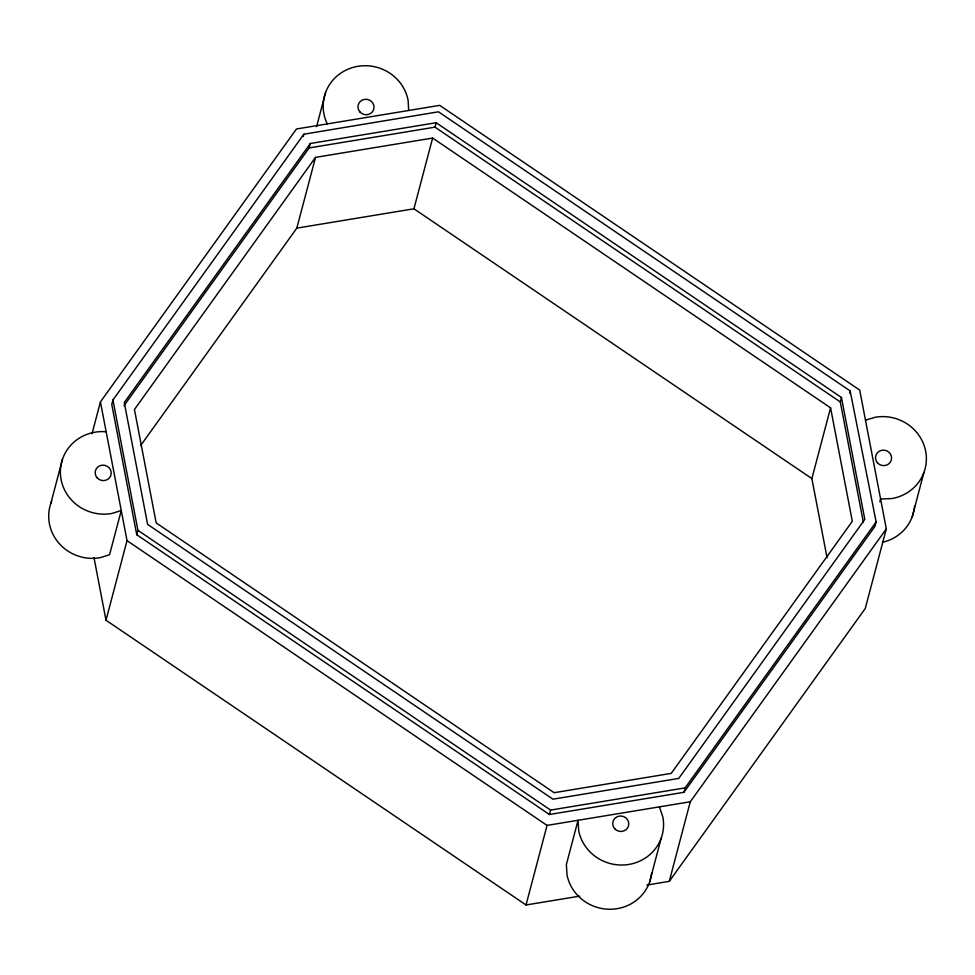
<?xml version="1.0" encoding="UTF-8"?>
<svg xmlns="http://www.w3.org/2000/svg" width="975" height="975" viewBox="0 0 975 975"><rect width="100%" height="100%" fill="white"/><g stroke="black" fill="none" stroke-linecap="round" stroke-linejoin="round"><path stroke-width="1.46" d="M50.81 503.429L62.498 459.213M92.028 433.717L100.437 401.883L296.461 128.993L439.701 105.361L859.718 390.11L886.312 528.877L865.276 608.473L669.264 881.351L646.888 885.044M112.942 399.994L111.772 404.406L136.744 534.739L549.413 814.503L683.938 792.297L874.977 526.342L876.147 521.93L850.151 390.914L438.47 111.808L303.859 134.209L112.942 399.994L137.914 530.315L136.744 534.739M579.747 896.122L526.025 904.971L105.995 620.234L127.03 540.65L100.437 401.883M303.274 136.415L303.859 134.209M123.996 405.71L309.173 147.92L310.33 143.496L436.154 122.728L841.462 397.508L864.813 519.395L678.746 778.416L552.935 799.183L147.603 524.379L124.276 402.517L310.33 143.496M316.582 126.653L325.626 92.43M140.595 445.612L296.827 228.126L315.522 157.377L432.632 138.06L830.578 407.842L852.308 521.284L671.227 773.382L554.129 792.699L156.171 522.917L134.44 409.476L315.522 157.377M309.173 147.92L434.984 127.152L436.154 122.728M296.827 228.126L413.936 208.796L432.632 138.06M549.413 814.503L550.582 810.079L685.108 787.885L876.147 521.93M526.025 904.971L547.06 825.398L690.288 801.767L886.312 528.877M649.533 882.302L661.208 838.086M683.938 792.297L685.108 787.885M669.264 881.351L690.288 801.767M827.044 557.7L811.882 478.591L830.578 407.842M863.362 522.332L840.292 401.932L841.462 397.508M849.566 393.12L850.151 390.914M879.828 501.808L880.571 498.956L891.357 498.627A42.937 41.169 14.8 0 0 925.665 451.206A42.937 41.169 14.8 0 0 875.745 417.142L865.471 420.152M912.247 516.689L923.922 472.473M106.178 431.827L105.544 431.706A42.937 41.169 14.8 0 0 60.487 475.154A42.937 41.169 14.8 0 0 112.003 513.447L121.253 510.498L109.566 554.726L100.315 557.663A42.937 41.169 14.8 0 1 58.707 542.965A42.937 41.169 14.8 0 1 51.772 500.918M434.984 127.152L840.292 401.932M413.936 208.796L811.882 478.591M137.914 530.315L550.582 810.079M127.03 540.65L547.06 825.398M659.405 806.861L662.805 816.806A42.937 41.169 14.8 0 1 628.826 864.447A42.937 41.169 14.8 0 1 578.687 830.688L578.053 820.28L566.378 864.496L567.011 874.904A42.937 41.169 14.8 0 0 610.886 909.248A42.937 41.169 14.8 0 0 651.666 873.125M93.99 557.566L105.995 620.234M408.659 110.48L408.111 100.327A42.937 41.169 14.8 0 0 352.767 67.482A42.937 41.169 14.8 0 0 327.344 124.008M914.562 506.196A42.937 41.169 14.8 0 1 882.399 542.319M359.909 111.93A8.056 7.715 14.8 0 0 373.583 109.724A8.056 7.715 14.8 0 0 364.516 99.377A8.056 7.715 14.8 0 0 359.909 111.93M877.463 462.808A8.056 7.715 14.8 0 0 891.138 460.59A8.056 7.715 14.8 0 0 882.07 450.243A8.056 7.715 14.8 0 0 877.463 462.808M97.11 477.799A8.056 7.715 14.8 0 0 110.772 475.593A8.056 7.715 14.8 0 0 101.705 465.246A8.056 7.715 14.8 0 0 97.11 477.799M614.664 828.665A8.056 7.715 14.8 0 0 628.327 826.459A8.056 7.715 14.8 0 0 619.259 816.112A8.056 7.715 14.8 0 0 614.664 828.665"/></g></svg>
